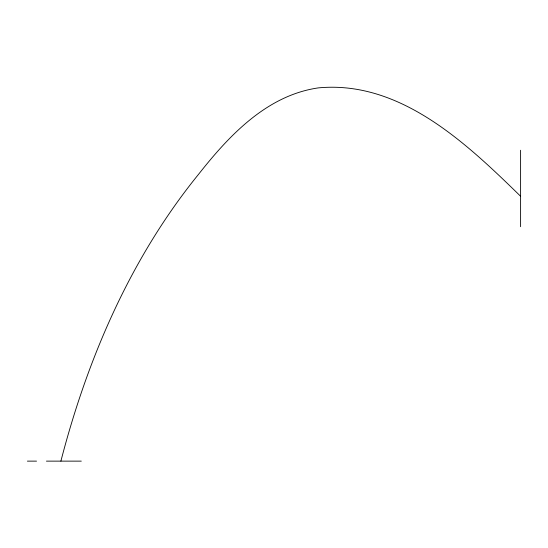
<?xml version="1.0" encoding="UTF-8"?>
<svg xmlns="http://www.w3.org/2000/svg" width="548" height="548" viewBox="0 0 548 548"><rect width="100%" height="100%" fill="white"/><g stroke="black" fill="none" stroke-linecap="round" stroke-linejoin="round"><path stroke-width="0.82" d="M60.89 461.128C87.646 357.803 130.972 257.498 198.65 174.189C229.215 135.39 266.876 95.373 318.237 87.899C400.163 80.063 466.526 143.46 520.6 196.259M27.4 461.128L36.531 461.128M46.429 461.128L81.296 461.128M520.6 150.248L520.6 226.701"/></g></svg>
